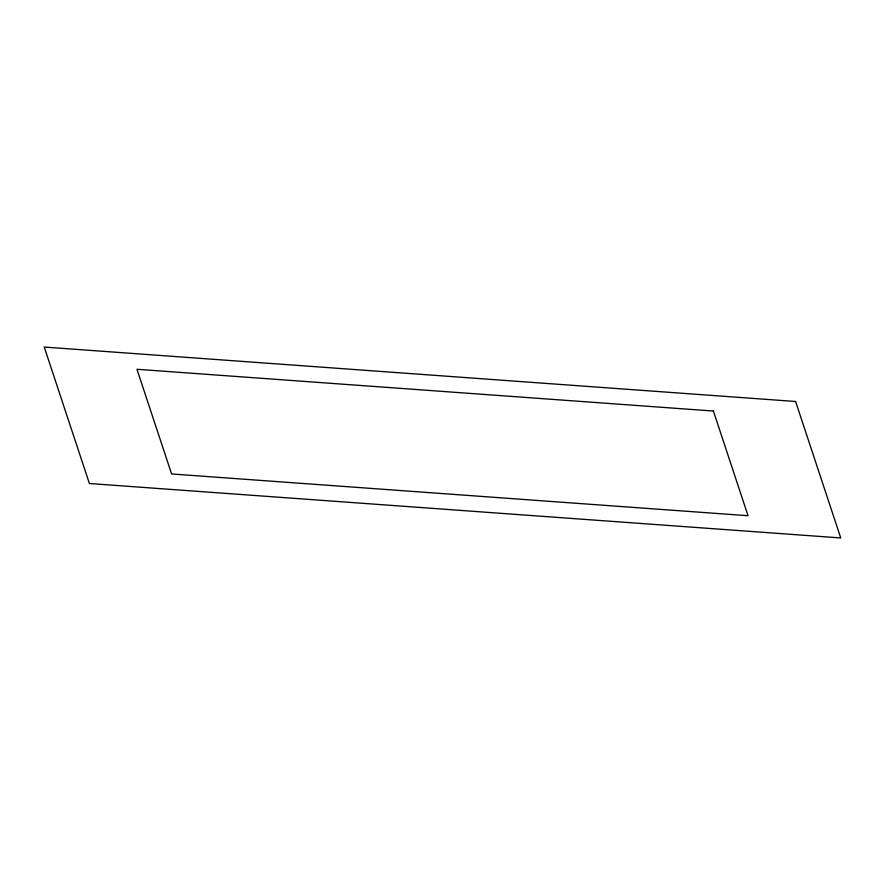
<?xml version="1.0" encoding="UTF-8"?>
<svg xmlns="http://www.w3.org/2000/svg" width="885" height="885" viewBox="0 0 885 885"><rect width="100%" height="100%" fill="white"/><g stroke="black" fill="none" stroke-linecap="round" stroke-linejoin="round"><path stroke-width="1.33" d="M795.604 401.491L44.25 347.053L89.396 483.509L840.75 537.947L795.604 401.491M713.399 411.038L136.965 369.277L171.601 473.962L748.035 515.723L713.399 411.038"/></g></svg>
